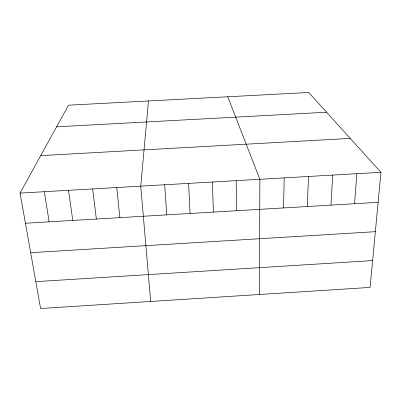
<?xml version="1.0" encoding="UTF-8"?>
<svg xmlns="http://www.w3.org/2000/svg" width="401" height="401" viewBox="0 0 401 401"><rect width="100%" height="100%" fill="white"/><g stroke="black" fill="none" stroke-linecap="round" stroke-linejoin="round"><path stroke-width="0.6" d="M259.417 294.499L259.863 179.277L227.748 96.771M283.547 207.934L284.209 177.874M307.281 206.53L308.494 176.475M330.955 205.127L332.71 175.082M354.569 203.723L356.865 173.688M148.49 100.967L140.751 186.144L150.676 301.467M380.95 172.3L370.098 287.412L40.601 308.514L20.05 193.102L68.531 105.197L308.68 92.486L380.95 172.3L20.05 193.102M35.819 281.652L372.629 260.585M30.661 252.69L375.351 231.683M25.418 223.247L378.118 202.325M40.722 155.623L350.258 138.4M56.601 126.831L326.554 112.225M44.321 191.703L49.128 221.838M68.521 190.305L72.771 220.435M92.661 188.916L96.355 219.036M116.736 187.528L119.879 217.643M164.701 184.761L166.741 214.861M188.585 183.387L190.084 213.477M212.405 182.014L213.362 212.099M236.164 180.645L236.585 210.72"/></g></svg>
